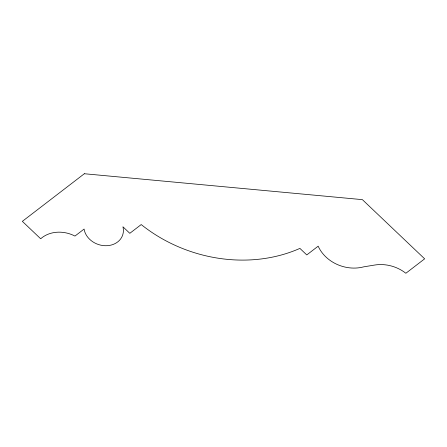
<?xml version="1.0" encoding="UTF-8"?>
<svg xmlns="http://www.w3.org/2000/svg" width="447" height="447" viewBox="0 0 447 447"><rect width="100%" height="100%" fill="white"/><g stroke="black" fill="none" stroke-linecap="round" stroke-linejoin="round"><path stroke-width="0.67" d="M84.332 173.738L22.35 221.349L40.683 238.776A28.949 24.116 18.5 0 1 74.956 236.072L84.086 229.065A20.065 16.712 18.5 0 0 107.135 245.694A20.065 16.712 18.5 0 0 122.936 226.791L129.809 233.323L141.213 224.562A138.184 115.097 18.5 0 0 299.898 248.392L306.771 254.93L318.175 246.168A35.073 29.211 18.5 0 0 363.702 266.848L374.312 265.099A34.637 28.848 18.5 0 1 405.859 273.262L424.65 258.83L362.388 199.641L84.332 173.738"/></g></svg>
